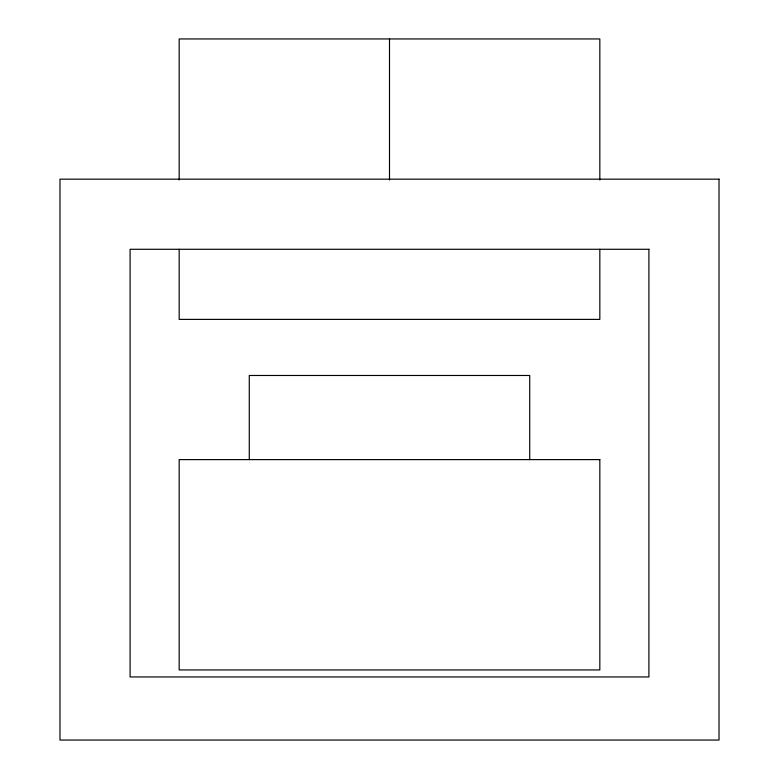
<?xml version="1.0" encoding="UTF-8"?>
<svg xmlns="http://www.w3.org/2000/svg" width="779" height="779" viewBox="0 0 779 779"><rect width="100%" height="100%" fill="white"/><g stroke="black" fill="none" stroke-linecap="round" stroke-linejoin="round"><path stroke-width="1.17" d="M599.83 179.978L599.83 38.95L179.17 38.95L179.17 179.978M599.83 249.28L599.83 319.39L179.17 319.39L179.17 249.28M529.72 459.61L529.72 375.478L249.28 375.478L249.28 459.61M389.5 38.95L389.5 179.978M719.017 179.17L59.983 179.17L59.983 740.05L719.017 740.05L719.017 179.17M648.907 249.28L130.093 249.28L130.093 676.951L648.907 676.951L648.907 249.28M599.83 459.61L179.17 459.61L179.17 669.94L599.83 669.94L599.83 459.61"/></g></svg>
